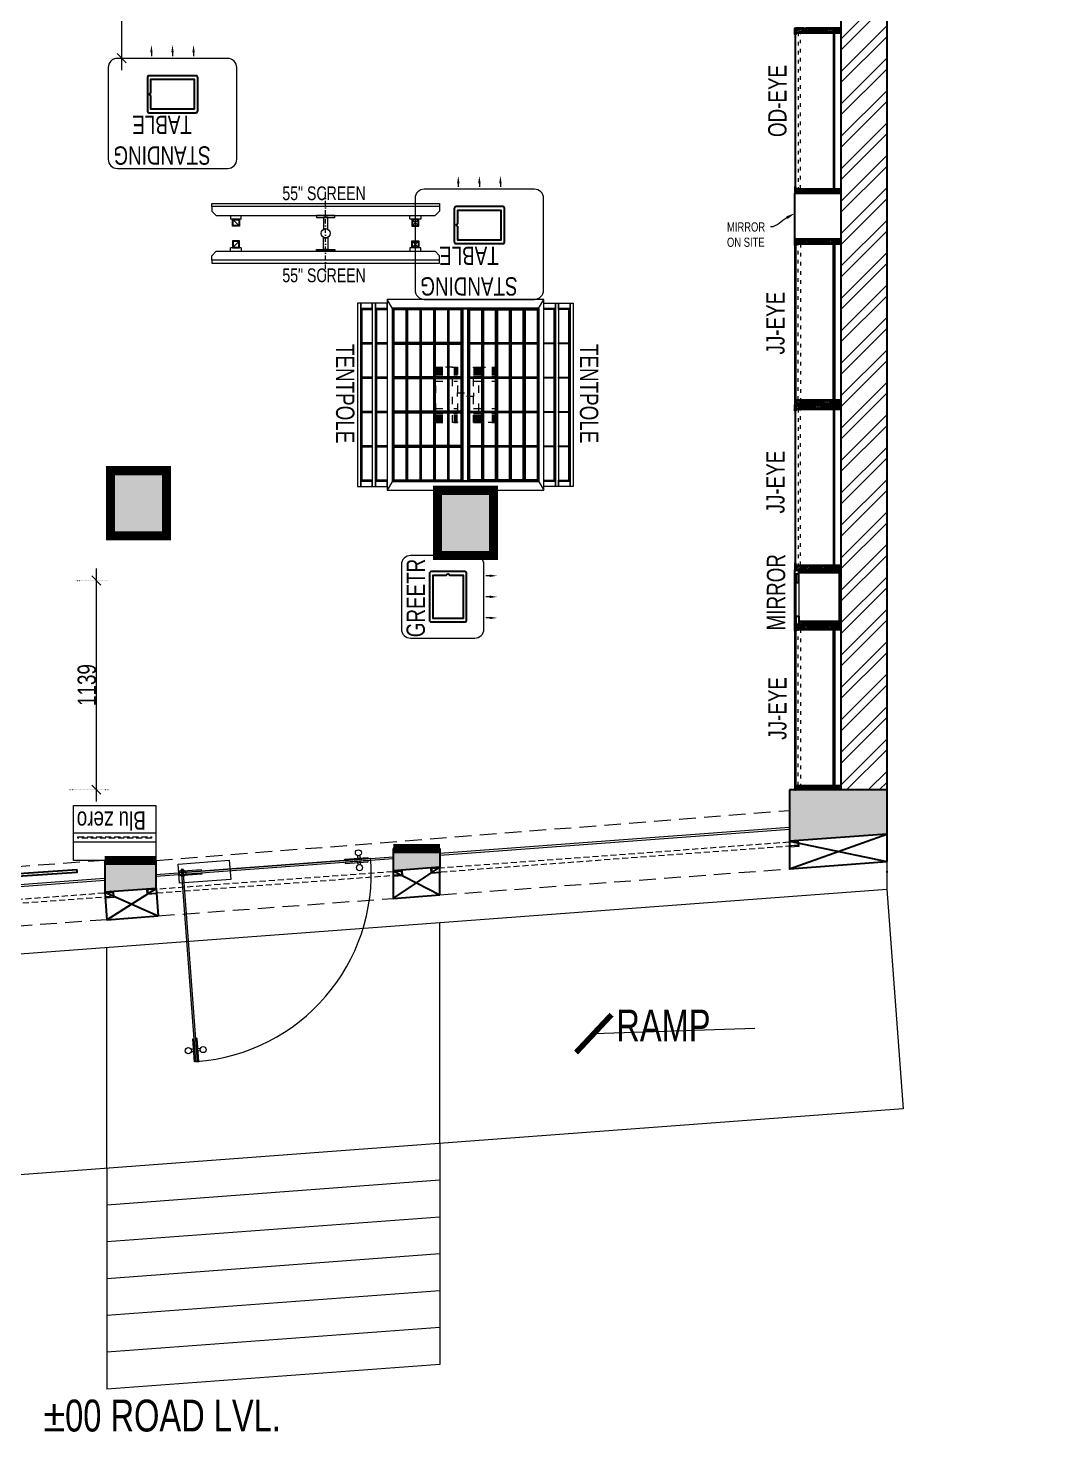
# Model space of a CAD drawing. Header units: feet. Extents: x 9822605 to 9831577, y -6321035 to -6309162.
# Drawn here: x 9825945 to 9831577, y -6321035 to -6313388 of the extents above; entities that cross this region are included whole.
import ezdxf
from ezdxf import colors
from ezdxf.entities.mleader import LeaderData, LeaderLine
from ezdxf.math import Vec2, Vec3

# ---------------------------------------------------------------- set-up
doc = ezdxf.new("R2010")
doc.units = ezdxf.units.FT
doc.header["$LTSCALE"] = 33
doc.header["$MEASUREMENT"] = 0
doc.header["$PDMODE"] = 3
doc.header["$PDSIZE"] = -1
for name, pattern in [('a_p6_plan_L18$0$HIDDEN', [0.375, 0.25, -0.125]), ('ACAD_ISO03W100', [30, 12, -18]), ('D10_DASHED', [0.75, 0.5, -0.25]), ('DASHDOT2', [0.5, 0.25, -0.125, 0, -0.125]), ('DOT2', [0.125, 0, -0.125]), ('HIDDENX2', [0.75, 0.5, -0.25])]:
    doc.linetypes.add(name, pattern=pattern)
for name, color, linetype, lineweight in [('A-Glazing', 4, 'Continuous', 20), ('A-shutter', 8, 'Continuous', 18), ('A-WALL HATCH', 251, 'Continuous', 0), ('beam', 90, 'Continuous', 9), ('column hatch', 5, 'Continuous', 0), ('Glazing', 141, 'Continuous', 15), ('LENS-DIM', 252, 'Continuous', 5), ('LENS-FURNITURE', 13, 'Continuous', 9), ('LENS-TEXT', 31, 'Continuous', 5), ('LENS_DIMENSION', 193, 'Continuous', 0), ('LENS_PARTITION', 21, 'Continuous', 25), ('LENS_TEXT', 31, 'Continuous', 5), ('LK-EQPMT', 3, 'Continuous', 18), ('LK-FF&E FLOOR', 1, 'Continuous', 9), ('LK-FF&E WALL', 1, 'Continuous', 9), ('LK-IT', 3, 'Continuous', 18), ('LK-MIRROR', 133, 'Continuous', 13), ('LN-ELEVATION-1', 81, 'Continuous', 25), ('LN-ELEVATION-2', 103, 'Continuous', 20), ('LN-ELEVATION-3', 125, 'Continuous', 18), ('LN-ELEVATION-4', 145, 'Continuous', 13), ('LN-ELEVATION-5', 167, 'Continuous', 5), ('LN-HATCH', 251, 'Continuous', 0), ('PLANO-TXT', 252, 'Continuous', 5), ('rolling shutter', 1, 'Continuous', 5), ('Steps', 4, 'Continuous', 9)]:
    doc.layers.add(name, color=color, linetype=linetype, lineweight=lineweight)
for name, color, linetype in [('A-WALL', 1, 'Continuous'), ('column', 10, 'Continuous'), ('EL4', 73, 'Continuous')]:
    doc.layers.add(name, color=color, linetype=linetype)
doc.styles.add('LK TXT', font='GILC____.TTF', dxfattribs={"height": 100})
doc.styles.get("Standard").update_dxf_attribs({"font": 'GILC____.TTF'})
doc.dimstyles.new('100MM', dxfattribs={"dimtxt": 100, "dimasz": 50, "dimexe": 65, "dimexo": 65, "dimtad": 1, "dimdec": 0, "dimtxsty": 'Standard', "dimblk": 'OBLIQUE', "dimcen": 2.5, "dimdle": 65, "dimclrd": 256, "dimclre": 256, "dimclrt": 1, "dimadec": 0, "dimazin": 0, "dimtfac": 1, "dimtdec": 0, "dimtmove": 1, "dimatfit": 3, "dimfxl": 1, "dimlwd": -1, "dimlwe": -1, "dimarcsym": 0})
doc.dimstyles.new('Copy of ft and mm', dxfattribs={"dimtxt": 100, "dimasz": 50, "dimexe": 1.25, "dimexo": 0.625, "dimtad": 1, "dimdec": 0, "dimzin": 9, "dimdsep": 46, "dimtxsty": 'Standard', "dimblk": 'ARCHTICK', "dimcen": 2.5, "dimadec": 0, "dimazin": 0, "dimtfac": 1, "dimtdec": 0, "dimtmove": 0, "dimatfit": 3, "dimldrblk": 'ARCHTICK', "dimfxl": 1, "dimarcsym": 0})
pattern_1 = [(45, (4208834.247, 1706614.74), (-4.4901280605, 4.4901280605), [])]
pattern_2 = [(45, (4209134.247, 1706614.74), (-4.4901280605, 4.4901280605), [])]

# ---------------------------------------------------------------- blocks, each defined once
blk = doc.blocks.new('_ArchTick')
at = {"const_width": 0.15}
blk.add_lwpolyline([(-0.5, -0.5), (0.5, 0.5)], dxfattribs=at)
blk = doc.blocks.new('*U43')
at = {"layer": 'A-shutter', "color": 5, "ltscale": 10}
for points in [[(41041381.6, -1561539.2), (41041381.6, -1561544.2), (41041336.6, -1561544.2), (41041336.6, -1561564.2), (41041381.6, -1561564.2), (41041381.6, -1561569.2), (41041331.6, -1561569.2), (41041331.6, -1561539.2)], [(41043291.5, -1561539.2), (41043291.5, -1561544.2), (41043336.5, -1561544.2), (41043336.5, -1561564.2), (41043291.5, -1561564.2), (41043291.5, -1561569.2), (41043341.5, -1561569.2), (41043341.5, -1561539.2)]]:
    blk.add_lwpolyline(points, close=True, dxfattribs=at)
at = {"layer": 'A-shutter', "color": 5, "linetype": 'HIDDENX2', "ltscale": 2}
blk.add_lwpolyline([(41041336.6, -1561544.2), (41041336.6, -1561564.2), (41043336.5, -1561564.2), (41043336.5, -1561544.2)], close=True, dxfattribs=at)
blk = doc.blocks.new('*U44')
at = {"layer": 'A-shutter', "color": 5, "ltscale": 10}
for points in [[(41041995.2, -1561539.2), (41041995.2, -1561544.2), (41041950.2, -1561544.2), (41041950.2, -1561564.2), (41041995.2, -1561564.2), (41041995.2, -1561569.2), (41041945.2, -1561569.2), (41041945.2, -1561539.2)], [(41043291.5, -1561539.2), (41043291.5, -1561544.2), (41043336.5, -1561544.2), (41043336.5, -1561564.2), (41043291.5, -1561564.2), (41043291.5, -1561569.2), (41043341.5, -1561569.2), (41043341.5, -1561539.2)]]:
    blk.add_lwpolyline(points, close=True, dxfattribs=at)
at = {"layer": 'A-shutter', "color": 5, "linetype": 'HIDDENX2', "ltscale": 2}
blk.add_lwpolyline([(41041950.2, -1561544.2), (41041950.2, -1561564.2), (41043336.5, -1561564.2), (41043336.5, -1561544.2)], close=True, dxfattribs=at)
blk = doc.blocks.new('*U45')
at = {"layer": 'A-shutter', "color": 5, "ltscale": 10}
for points in [[(41040016.6, -1561539.2), (41040016.6, -1561544.2), (41039971.6, -1561544.2), (41039971.6, -1561564.2), (41040016.6, -1561564.2), (41040016.6, -1561569.2), (41039966.6, -1561569.2), (41039966.6, -1561539.2)], [(41043291.5, -1561539.2), (41043291.5, -1561544.2), (41043336.5, -1561544.2), (41043336.5, -1561564.2), (41043291.5, -1561564.2), (41043291.5, -1561569.2), (41043341.5, -1561569.2), (41043341.5, -1561539.2)]]:
    blk.add_lwpolyline(points, close=True, dxfattribs=at)
at = {"layer": 'A-shutter', "color": 5, "linetype": 'HIDDENX2', "ltscale": 2}
blk.add_lwpolyline([(41039971.6, -1561544.2), (41039971.6, -1561564.2), (41043336.5, -1561564.2), (41043336.5, -1561544.2)], close=True, dxfattribs=at)
blk = doc.blocks.new('Entrance Door')
at = {"layer": 'Glazing', "ltscale": 111}
blk.add_hatch(color=256, dxfattribs=at).paths.add_polyline_path([(18, -34.8), (18, -1235), (30, -1235), (30, -34.8)])
at = {"layer": 'Glazing'}
for p, q in [((30, -54.2), (18, -66.2)), ((1117.8, -31.3), (1117.8, -54.3)), ((1117.8, -89.2), (1117.8, -66.3)), ((1132.8, -31.3), (1132.8, -54.3)), ((1132.8, -89.2), (1132.8, -66.3))]:
    blk.add_line(p, q, dxfattribs=at)
at = {"layer": 'Glazing', "ltscale": 44}
for p, q in [((-4.9, -1156.3), (18, -1156.3)), ((-4.9, -1171.3), (18, -1171.3)), ((52.9, -1156.3), (30, -1156.3)), ((52.9, -1171.3), (30, -1171.3))]:
    blk.add_line(p, q, dxfattribs=at)
at = {"layer": 'Glazing'}
for points in [[(320, -120.5), (0, -120.5), (0, 0), (320, 0)], [(0, -54.2), (142.5, -54.2), (142.5, -46.8), (0, -46.8)], [(0, -66.2), (142.5, -66.2), (142.5, -73.7), (0, -73.7)], [(1180.8, -54.3), (1038.3, -54.3), (1038.3, -46.8), (1180.8, -46.8)], [(1180.8, -66.3), (1038.3, -66.3), (1038.3, -73.8), (1180.8, -73.8)]]:
    blk.add_lwpolyline(points, close=True, dxfattribs=at)
at = {"layer": 'Glazing', "ltscale": 222}
blk.add_lwpolyline([(-1.5, -66.2), (1198.8, -66.2), (1198.8, -54.2), (-1.5, -54.2)], close=True, dxfattribs=at)
at = {"layer": 'Glazing', "ltscale": 111}
blk.add_lwpolyline([(18, -34.8), (18, -1235), (30, -1235), (30, -34.8)], close=True, dxfattribs=at)
at = {"layer": 'Glazing', "ltscale": 44}
for points in [[(18, -1092.5), (18, -1235), (10.5, -1235), (10.5, -1092.5)], [(30, -1092.5), (30, -1235), (37.5, -1235), (37.5, -1092.5)]]:
    blk.add_lwpolyline(points, close=True, dxfattribs=at)
at = {"layer": 'Glazing'}
for centre, radius in [((1125.3, -13.9), 19), ((24, -58.7), 19.8), ((1125.3, -106.6), 19)]:
    blk.add_circle(centre, radius, dxfattribs=at)
at = {"layer": 'Glazing', "ltscale": 44}
for centre in [(-22.4, -1163.8), (70.4, -1163.8)]:
    blk.add_circle(centre, 19, dxfattribs=at)
at = {"layer": 'Glazing', "ltscale": 222}
blk.add_arc((24, -60.2), 1174.8, 270, 359.99955, dxfattribs=at)
blk = doc.blocks.new('MIRROR')
at = {"layer": 'LN-HATCH', "ltscale": 0.5}
h = blk.add_hatch(dxfattribs=at)
h.set_pattern_fill('ANSI31', color=256, scale=2)
h.set_pattern_definition([(45, (4060433.7416, 1708720.787), (-4.4901280605, 4.4901280605), [])])
h.paths.add_polyline_path([(212.9, 101.3), (230.9, 101.3), (230.9, -127.7), (212.9, -127.7)])
h.paths.add_polyline_path([(230.9, 95.3), (494.9, 95.3), (494.9, 101.3), (230.9, 101.3)])
h.paths.add_polyline_path([(512.9, 101.3), (494.9, 101.3), (494.9, -127.7), (512.9, -127.7)])
at = {"layer": 'Defpoints'}
blk.add_lwpolyline([(512.9, 101.3), (212.9, 101.3), (212.9, -148.7), (512.9, -148.7)], close=True, dxfattribs=at)
at = {"layer": 'LN-ELEVATION-1'}
for points in [[(212.9, 101.3), (230.9, 101.3), (230.9, -127.7), (212.9, -127.7)], [(230.9, 95.3), (494.9, 95.3), (494.9, 101.3), (230.9, 101.3)], [(512.9, 101.3), (494.9, 101.3), (494.9, -127.7), (512.9, -127.7)], [(259.9, -141.7), (259.9, -127.7), (214.9, -127.7), (214.9, -148.7), (223.9, -148.7), (223.9, -147.2), (216.4, -147.2), (216.4, -141.7)], [(442.9, -141.7), (442.9, -127.7), (487.9, -127.7), (487.9, -148.7), (478.9, -148.7), (478.9, -147.2), (486.4, -147.2), (486.4, -141.7)], [(504.9, -148.7), (504.9, -147.2), (509.4, -147.2), (509.4, -129.2), (487.9, -129.2), (487.9, -127.7), (510.9, -127.7), (510.9, -148.7)]]:
    blk.add_lwpolyline(points, close=True, dxfattribs=at)
at = {"layer": 'LN-ELEVATION-2', "color": 4, "lineweight": 0}
blk.add_lwpolyline([(216.4, -141.7), (486.4, -141.7), (486.4, -147.2), (216.4, -147.2)], close=True, dxfattribs=at)
at = {"layer": 'LN-ELEVATION-2'}
blk.add_lwpolyline([(259.9, -141.7), (442.9, -141.7), (442.9, -127.7), (259.9, -127.7)], close=True, dxfattribs=at)
at = {"layer": 'LN-ELEVATION-4', "ltscale": 0.5}
blk.add_line((478.9, -148.7), (223.9, -148.7), dxfattribs=at)
blk = doc.blocks.new('JJ SH 900')
at = {"layer": 'LN-HATCH', "ltscale": 0.5}
h = blk.add_hatch(dxfattribs=at)
h.set_pattern_fill('ANSI31', color=256, scale=50)
h.paths.add_polyline_path([(-911.8, 0), (-911.8, -190), (-905.8, -190), (-905.8, -200), (-911.8, -200), (-911.8, -244), (-886.8, -244), (-886.8, 0)])
h = blk.add_hatch(dxfattribs=at)
h.set_pattern_fill('ANSI31', color=256, scale=2)
h.set_pattern_definition(pattern_1)
h.paths.add_polyline_path([(-11.8, 0), (-11.8, -190), (-17.8, -190), (-17.8, -200), (-11.8, -200), (-11.8, -244), (-36.8, -244), (-36.8, 0)])
h = blk.add_hatch(dxfattribs=at)
h.set_pattern_fill('ANSI31', color=256, scale=2)
h.set_pattern_definition(pattern_2)
h.paths.add_polyline_path([(-36.8, -40), (-886.8, -40), (-886.8, -34), (-36.8, -34)])
h = blk.add_hatch(dxfattribs=at)
h.set_pattern_fill('ANSI31', color=256, scale=2)
h.set_pattern_definition(pattern_2)
h.paths.add_polyline_path([(-876.8, -244), (-876.8, -250), (-911.8, -250), (-911.8, -244)])
h = blk.add_hatch(dxfattribs=at)
h.set_pattern_fill('ANSI31', color=256, scale=2)
h.set_pattern_definition(pattern_1)
h.paths.add_polyline_path([(-46.8, -244), (-46.8, -250), (-11.8, -250), (-11.8, -244)])
at = {"layer": 'LN-ELEVATION-1', "ltscale": 0.5}
for points in [[(-911.8, 0), (-911.8, -190), (-905.8, -190), (-905.8, -200), (-911.8, -200), (-911.8, -244), (-886.8, -244), (-886.8, 0)], [(-11.8, 0), (-11.8, -190), (-17.8, -190), (-17.8, -200), (-11.8, -200), (-11.8, -244), (-36.8, -244), (-36.8, 0)], [(-36.8, -40), (-886.8, -40), (-886.8, -34), (-36.8, -34)], [(-876.8, -244), (-876.8, -250), (-911.8, -250), (-911.8, -244)], [(-46.8, -244), (-46.8, -250), (-11.8, -250), (-11.8, -244)]]:
    blk.add_lwpolyline(points, close=True, dxfattribs=at)
at = {"layer": 'LN-ELEVATION-3', "ltscale": 0.5}
for p, q in [((-886.8, 0), (-36.8, 0)), ((-876.8, -244), (-46.8, -244)), ((-46.8, -250), (-876.8, -250))]:
    blk.add_line(p, q, dxfattribs=at)
at = {"layer": 'LN-ELEVATION-4', "linetype": 'ACAD_ISO03W100', "ltscale": 0.05}
blk.add_lwpolyline([(-886.8, -220), (-36.8, -220), (-36.8, -232), (-886.8, -232)], close=True, dxfattribs=at)
blk = doc.blocks.new('GREETR 450x450')
at = {"layer": 'LN-ELEVATION-1', "linetype": 'ByBlock', "lineweight": -2}
for p, q in [((481.3, 339.7), (461, 339.7)), ((481.3, 225), (461, 225)), ((481.3, 110.3), (461, 110.3))]:
    blk.add_line(p, q, dxfattribs=at)
at = {"layer": 'LN-ELEVATION-1'}
for points in [[(355.5, 98.3), (355.5, 352.3, 0.414214), (345.5, 362.3), (163.5, 362.3, 0.414214), (153.5, 352.3), (153.5, 98.3, 0.414214), (163.5, 88.3), (345.5, 88.3, 0.414214)], [(264, 342.8), (336.5, 342.8), (336.5, 107.8), (172.5, 107.8), (172.5, 342.8), (245, 342.8, 0.327538), (246.9, 344.2, -0.733799), (262.1, 344.2, 0.327538)]]:
    blk.add_lwpolyline(points, format="xyb", close=True, dxfattribs=at)
at = {"layer": 'LN-ELEVATION-1', "linetype": 'ByBlock', "lineweight": -2}
for points in [[(481.3, 346.4), (481.3, 333.1), (521.3, 339.7)], [(481.3, 231.7), (481.3, 218.3), (521.3, 225)], [(481.3, 116.9), (481.3, 103.6), (521.3, 110.3)]]:
    blk.add_solid(points, dxfattribs=at)
at = {"layer": 'LN-ELEVATION-2'}
blk.add_lwpolyline([(50, 0), (400, 0, 0.414214), (450, 50), (450, 400, 0.414214), (400, 450), (50, 450, 0.414214), (0, 400), (0, 50, 0.414214)], format="xyb", close=True, dxfattribs=at)
at = {"layer": 'LENS-TEXT', "color": 0, "linetype": 'Continuous', "ltscale": 3, "insert": (78.9, 218.7), "char_height": 100, "attachment_point": 5, "rotation": 90, "style": 'LK TXT'}
blk.add_mtext_dynamic_manual_height_columns('GREETR', width=353.056, gutter_width=0.5, heights=[0], dxfattribs=at)
blk = doc.blocks.new('Standing Table 700X600')
at = {"layer": 'LN-ELEVATION-1', "linetype": 'ByBlock', "lineweight": -2}
for p, q in [((-114.7, -32.3), (-114.7, -12)), ((0, -32.3), (0, -12)), ((114.7, -32.3), (114.7, -12))]:
    blk.add_line(p, q, dxfattribs=at)
at = {"layer": 'LN-ELEVATION-1'}
for points in [[(-127.2, 94.5), (126.8, 94.5, 0.414214), (136.8, 104.5), (136.8, 286.5, 0.414214), (126.8, 296.5), (-127.2, 296.5, 0.414214), (-137.2, 286.5), (-137.2, 104.5, 0.414214)], [(117.2, 186), (117.2, 113.5), (-117.8, 113.5), (-117.8, 277.5), (117.2, 277.5), (117.2, 205, 0.327538), (118.6, 203.1, -0.733799), (118.6, 187.9, 0.327538)]]:
    blk.add_lwpolyline(points, format="xyb", close=True, dxfattribs=at)
at = {"layer": 'LN-ELEVATION-1', "linetype": 'ByBlock', "lineweight": -2}
for points in [[(-108.1, -32.3), (-121.4, -32.3), (-114.7, -72.3)], [(6.7, -32.3), (-6.7, -32.3), (0, -72.3)], [(121.4, -32.3), (108.1, -32.3), (114.7, -72.3)]]:
    blk.add_solid(points, dxfattribs=at)
at = {"layer": 'LN-ELEVATION-2'}
blk.add_lwpolyline([(-300, 0), (300, 0, 0.414214), (350, 50), (350, 550, 0.414214), (300, 600), (-300, 600, 0.414214), (-350, 550), (-350, 50, 0.414214)], format="xyb", close=True, dxfattribs=at)
at = {"layer": 'LENS-TEXT', "color": 7, "linetype": 'Continuous', "ltscale": 3, "insert": (56.8, 445.9), "char_height": 100, "width": 783.964, "attachment_point": 5, "style": 'LK TXT'}
blk.add_mtext('STANDING TABLE', dxfattribs=at)
blk = doc.blocks.new('_Oblique')
at = {"color": 0, "lineweight": -2}
blk.add_line((-0.5, -0.5), (0.5, 0.5), dxfattribs=at)
blk = doc.blocks.new('*D46')
at = {"layer": 'Defpoints', "color": 0}
for p in [(9826139.8, -6316397), (9826317.2, -6316397), (9826108.3, -6317536)]:
    blk.add_point(p, dxfattribs=at)
at = {"layer": 'LENS_DIMENSION'}
blk.add_line((9826317.2, -6317601), (9826317.2, -6316332), dxfattribs=at)
at = {"layer": 'LENS_DIMENSION', "linetype": 'DOT2'}
for p, q in [((9826204.8, -6316397), (9826382.2, -6316397)), ((9826173.3, -6317536), (9826382.2, -6317536))]:
    blk.add_line(p, q, dxfattribs=at)
at = {"layer": 'LENS_DIMENSION', "xscale": 50, "yscale": 50, "zscale": 50}
for p, rotation in [((9826317.2, -6316397), 90), ((9826317.2, -6317536), 270)]:
    blk.add_blockref('_Oblique', p, dxfattribs=dict(at, rotation=rotation))
at = {"layer": 'LENS_DIMENSION', "color": 1, "insert": (9826265.4, -6316966.5), "char_height": 100, "attachment_point": 5, "rotation": 90}
blk.add_mtext('1139', dxfattribs=at)
blk = doc.blocks.new('*D47')
at = {"layer": 'Defpoints', "color": 0}
for p in [(9826573.3, -6312801.9), (9826454.7, -6313551.9), (9826573.3, -6313551.9)]:
    blk.add_point(p, dxfattribs=at)
at = {"layer": 'LENS_DIMENSION'}
blk.add_line((9826454.7, -6312736.9), (9826454.7, -6313616.9), dxfattribs=at)
at = {"layer": 'LENS_DIMENSION', "linetype": 'DOT2'}
for p, q in [((9826508.3, -6312801.9), (9826389.7, -6312801.9)), ((9826508.3, -6313551.9), (9826389.7, -6313551.9))]:
    blk.add_line(p, q, dxfattribs=at)
at = {"layer": 'LENS_DIMENSION', "xscale": 50, "yscale": 50, "zscale": 50}
for p, rotation in [((9826454.7, -6312801.9), 90), ((9826454.7, -6313551.9), 270)]:
    blk.add_blockref('_Oblique', p, dxfattribs=dict(at, rotation=rotation))
at = {"layer": 'LENS_DIMENSION', "color": 1, "insert": (9826402.9, -6313176.9), "char_height": 100, "attachment_point": 5, "rotation": 90}
blk.add_mtext('750', dxfattribs=at)
blk = doc.blocks.new('ffgd')
at = {"layer": 'LN-ELEVATION-4', "linetype": 'ACAD_ISO03W100', "ltscale": 0.1}
blk.add_lwpolyline([(0, 47.3), (0, -41.5), (-20, -41.5), (-20, 47.3)], close=True, dxfattribs=at)
at = {"layer": 'LN-ELEVATION-5', "linetype": 'ACAD_ISO03W100', "ltscale": 0.1}
for p, q in [((-159.9, 165.7), (-159.9, 47.3)), ((-159.7, 165.7), (-159.7, 47.3)), ((-159.4, 165.7), (-159.4, 47.3)), ((-159, 165.7), (-159, 47.3)), ((-158.5, 165.7), (-158.5, 47.3)), ((-157.9, 165.7), (-157.9, 47.3)), ((-157.1, 165.7), (-157.1, 47.3)), ((-156.1, 165.7), (-156.1, 47.3)), ((-154.1, 165.7), (-154.1, 47.3)), ((-151.1, 165.7), (-151.1, 47.3)), ((-146.1, 165.7), (-146.1, 47.3)), ((-141.1, 165.7), (-141.1, 47.3)), ((-135.1, 165.7), (-135.1, 47.3)), ((-128.1, 165.7), (-128.1, 47.3)), ((-120.1, 165.7), (-120.1, 47.3)), ((-111.1, 165.7), (-111.1, 47.3)), ((-102.1, 165.7), (-102.1, 47.3)), ((-85, 165.7), (-85, 47.3)), ((65, 165.7), (65, 47.3)), ((82.1, 165.7), (82.1, 47.3)), ((91.1, 165.7), (91.1, 47.3)), ((100.1, 165.7), (100.1, 47.3)), ((108.1, 165.7), (108.1, 47.3)), ((115.1, 165.7), (115.1, 47.3)), ((121.1, 165.7), (121.1, 47.3)), ((126.1, 165.7), (126.1, 47.3)), ((131.1, 165.7), (131.1, 47.3)), ((134.1, 165.7), (134.1, 47.3)), ((136.1, 165.7), (136.1, 47.3)), ((137.1, 165.7), (137.1, 47.3)), ((137.9, 165.7), (137.9, 47.3)), ((138.5, 165.7), (138.5, 47.3)), ((139, 165.7), (139, 47.3)), ((139.4, 165.7), (139.4, 47.3)), ((139.7, 165.7), (139.7, 47.3)), ((139.9, 165.7), (139.9, 47.3)), ((-159.9, -41.5), (-159.9, -159.9)), ((-159.7, -41.5), (-159.7, -159.9)), ((-159.4, -41.5), (-159.4, -159.9)), ((-159, -41.5), (-159, -159.9)), ((-158.5, -41.5), (-158.5, -159.9)), ((-157.9, -41.5), (-157.9, -159.9)), ((-157.1, -41.5), (-157.1, -159.9)), ((-156.1, -41.5), (-156.1, -159.9)), ((-154.1, -41.5), (-154.1, -159.9)), ((-151.1, -41.5), (-151.1, -159.9)), ((-146.1, -41.5), (-146.1, -159.9)), ((-141.1, -41.5), (-141.1, -159.9)), ((-135.1, -41.5), (-135.1, -159.9)), ((-128.1, -41.5), (-128.1, -159.9)), ((-120.1, -41.5), (-120.1, -159.9)), ((-111.1, -41.5), (-111.1, -159.9)), ((-102.1, -41.5), (-102.1, -159.9)), ((-85, -41.5), (-85, -159.9)), ((65, -41.5), (65, -159.9)), ((82.1, -41.5), (82.1, -159.9)), ((91.1, -41.5), (91.1, -159.9)), ((100.1, -41.5), (100.1, -159.9)), ((108.1, -41.5), (108.1, -159.9)), ((115.1, -41.5), (115.1, -159.9)), ((121.1, -41.5), (121.1, -159.9)), ((126.1, -41.5), (126.1, -159.9)), ((131.1, -41.5), (131.1, -159.9)), ((134.1, -41.5), (134.1, -159.9)), ((136.1, -41.5), (136.1, -159.9)), ((137.1, -41.5), (137.1, -159.9)), ((137.9, -41.5), (137.9, -159.9)), ((138.5, -41.5), (138.5, -159.9)), ((139, -41.5), (139, -159.9)), ((139.4, -41.5), (139.4, -159.9)), ((139.7, -41.5), (139.7, -159.9)), ((139.9, -41.5), (139.9, -159.9))]:
    blk.add_line(p, q, dxfattribs=at)
for points in [[(140, 73), (140, 165.7), (-160, 165.7), (-160, 73)], [(140, -67.1), (140, -159.9), (-160, -159.9), (-160, -67.1)]]:
    blk.add_lwpolyline(points, dxfattribs=at)
for points in [[(140, 73), (140, 47.3), (-160, 47.3), (-160, 73)], [(140, -41.5), (140, -67.1), (-160, -67.1), (-160, -41.5)]]:
    blk.add_lwpolyline(points, close=True, dxfattribs=at)
blk = doc.blocks.new('EURO 1040 x 1175')
at = {"layer": 'LN-ELEVATION-1'}
for points in [[(-470, -327.4), (470, -327.4), (470, 467.6), (-470, 467.6)], [(-470, 85.1), (470, 85.1), (470, 467.6), (-470, 467.6)], [(-283.2, 85.1), (-277.2, 85.1), (-277.2, 467.6), (-283.2, 467.6)], [(-96.4, 85.1), (-90.4, 85.1), (-90.4, 467.6), (-96.4, 467.6)], [(90.4, 85.1), (96.4, 85.1), (96.4, 467.6), (90.4, 467.6)], [(277.2, 85.1), (283.2, 85.1), (283.2, 467.6), (277.2, 467.6)], [(-470, 386.6), (-283.2, 386.6), (-283.2, 392.6), (-470, 392.6)], [(-277.2, 386.6), (-96.4, 386.6), (-96.4, 392.6), (-277.2, 392.6)], [(-90.4, 386.6), (90.4, 386.6), (90.4, 392.6), (-90.4, 392.6)], [(96.4, 386.6), (277.2, 386.6), (277.2, 392.6), (96.4, 392.6)], [(283.2, 386.6), (470, 386.6), (470, 392.6), (283.2, 392.6)], [(-470, 311.2), (-283.2, 311.2), (-283.2, 317.2), (-470, 317.2)], [(-277.2, 311.2), (-96.4, 311.2), (-96.4, 317.2), (-277.2, 317.2)], [(-90.4, 311.2), (90.4, 311.2), (90.4, 317.2), (-90.4, 317.2)], [(96.4, 311.2), (277.2, 311.2), (277.2, 317.2), (96.4, 317.2)], [(283.2, 311.2), (470, 311.2), (470, 317.2), (283.2, 317.2)], [(-470, 235.8), (-283.2, 235.8), (-283.2, 241.8), (-470, 241.8)], [(-277.2, 235.8), (-96.4, 235.8), (-96.4, 241.8), (-277.2, 241.8)], [(-90.4, 235.8), (90.4, 235.8), (90.4, 241.8), (-90.4, 241.8)], [(96.4, 235.8), (277.2, 235.8), (277.2, 241.8), (96.4, 241.8)], [(283.2, 235.8), (470, 235.8), (470, 241.8), (283.2, 241.8)], [(-470, 160.4), (-283.2, 160.4), (-283.2, 166.4), (-470, 166.4)], [(-277.2, 160.4), (-96.4, 160.4), (-96.4, 166.4), (-277.2, 166.4)], [(-90.4, 160.4), (90.4, 160.4), (90.4, 166.4), (-90.4, 166.4)], [(96.4, 160.4), (277.2, 160.4), (277.2, 166.4), (96.4, 166.4)], [(283.2, 160.4), (470, 160.4), (470, 166.4), (283.2, 166.4)], [(-470, 85.1), (470, 85.1), (470, 55.1), (-470, 55.1)], [(-470, 55.1), (470, 55.1), (470, -327.4), (-470, -327.4)], [(-283.2, 55.1), (-277.2, 55.1), (-277.2, -327.4), (-283.2, -327.4)], [(-96.4, 55.1), (-90.4, 55.1), (-90.4, -327.4), (-96.4, -327.4)], [(90.4, 55.1), (96.4, 55.1), (96.4, -327.4), (90.4, -327.4)], [(277.2, 55.1), (283.2, 55.1), (283.2, -327.4), (277.2, -327.4)], [(-470, -20.3), (-283.2, -20.3), (-283.2, -26.3), (-470, -26.3)], [(-277.2, -20.3), (-96.4, -20.3), (-96.4, -26.3), (-277.2, -26.3)], [(-90.4, -20.3), (90.4, -20.3), (90.4, -26.3), (-90.4, -26.3)], [(96.4, -20.3), (277.2, -20.3), (277.2, -26.3), (96.4, -26.3)], [(283.2, -20.3), (470, -20.3), (470, -26.3), (283.2, -26.3)], [(-470, -95.7), (-283.2, -95.7), (-283.2, -101.7), (-470, -101.7)], [(-277.2, -95.7), (-96.4, -95.7), (-96.4, -101.7), (-277.2, -101.7)], [(-90.4, -95.7), (90.4, -95.7), (90.4, -101.7), (-90.4, -101.7)], [(96.4, -95.7), (277.2, -95.7), (277.2, -101.7), (96.4, -101.7)], [(283.2, -95.7), (470, -95.7), (470, -101.7), (283.2, -101.7)], [(-470, -171.1), (-283.2, -171.1), (-283.2, -177.1), (-470, -177.1)], [(-277.2, -171.1), (-96.4, -171.1), (-96.4, -177.1), (-277.2, -177.1)], [(-90.4, -171.1), (90.4, -171.1), (90.4, -177.1), (-90.4, -177.1)], [(96.4, -171.1), (277.2, -171.1), (277.2, -177.1), (96.4, -177.1)], [(283.2, -171.1), (470, -171.1), (470, -177.1), (283.2, -177.1)], [(-470, -246.4), (-283.2, -246.4), (-283.2, -252.4), (-470, -252.4)], [(-277.2, -246.4), (-96.4, -246.4), (-96.4, -252.4), (-277.2, -252.4)], [(-90.4, -246.4), (90.4, -246.4), (90.4, -252.4), (-90.4, -252.4)], [(96.4, -246.4), (277.2, -246.4), (277.2, -252.4), (96.4, -252.4)], [(283.2, -246.4), (470, -246.4), (470, -252.4), (283.2, -252.4)]]:
    blk.add_lwpolyline(points, close=True, dxfattribs=at)
for points in [[(-283.2, 461.6), (-464, 461.6), (-464, 317.2)], [(-96.4, 461.6), (-277.2, 461.6)], [(90.4, 461.6), (-90.4, 461.6)], [(277.2, 461.6), (96.4, 461.6)], [(464, 317.2), (464, 461.6), (283.2, 461.6)], [(-464, 311.2), (-464, 241.8)], [(464, 241.8), (464, 311.2)], [(-464, 235.8), (-464, 166.4)], [(464, 166.4), (464, 235.8)], [(-464, 160.4), (-464, 91.1), (-283.2, 91.1)], [(283.2, 91.1), (464, 91.1), (464, 160.4)], [(-277.2, 91.1), (-96.4, 91.1)], [(-90.4, 91.1), (90.4, 91.1)], [(96.4, 91.1), (277.2, 91.1)], [(-464, -20.3), (-464, 49.1), (-283.2, 49.1)], [(-277.2, 49.1), (-96.4, 49.1)], [(-90.4, 49.1), (90.4, 49.1)], [(96.4, 49.1), (277.2, 49.1)], [(283.2, 49.1), (464, 49.1), (464, -20.3)], [(-464, -95.7), (-464, -26.3)], [(464, -26.3), (464, -95.7)], [(-464, -171.1), (-464, -101.7)], [(464, -101.7), (464, -171.1)], [(-283.2, -321.4), (-464, -321.4), (-464, -177.1)], [(464, -177.1), (464, -321.4), (283.2, -321.4)], [(-96.4, -321.4), (-277.2, -321.4)], [(90.4, -321.4), (-90.4, -321.4)], [(277.2, -321.4), (96.4, -321.4)]]:
    blk.add_lwpolyline(points, dxfattribs=at)
at = {"layer": 'LN-ELEVATION-2'}
blk.add_lwpolyline([(-520, -357.4), (520, -357.4), (520, 497.6), (-520, 497.6)], close=True, dxfattribs=at)
for points in [[(-470, 467.6), (-520, 497.6)], [(470, 467.6), (520, 497.6)], [(-470, -327.4), (-520, -357.4)], [(470, -327.4), (520, -357.4)]]:
    blk.add_lwpolyline(points, dxfattribs=at)
at = {"layer": 'LN-ELEVATION-3'}
for points in [[(-500, 559.6), (500, 559.6), (500, 577.6), (-500, 577.6)], [(-500, 497.6), (-470, 497.6), (-470, 559.6), (-500, 559.6)], [(470, 497.6), (500, 497.6), (500, 559.6), (470, 559.6)], [(-500, -357.4), (-470, -357.4), (-470, -419.4), (-500, -419.4)], [(470, -357.4), (500, -357.4), (500, -419.4), (470, -419.4)], [(-500, -419.4), (500, -419.4), (500, -437.4), (-500, -437.4)]]:
    blk.add_lwpolyline(points, close=True, dxfattribs=at)
at = {"layer": 'LN-ELEVATION-4'}
for points in [[(-500, 639.6), (500, 639.6), (500, 657.6), (-500, 657.6)], [(-500, 577.6), (-470, 577.6), (-470, 639.6), (-500, 639.6)], [(470, 577.6), (500, 577.6), (500, 639.6), (470, 639.6)], [(-470, 497.6), (-464, 497.6), (-464, 559.6), (-470, 559.6)], [(-464, 553.6), (-283.2, 553.6), (-283.2, 559.6), (-464, 559.6)], [(-283.2, 497.6), (-277.2, 497.6), (-277.2, 559.6), (-283.2, 559.6)], [(-277.2, 553.6), (-96.4, 553.6), (-96.4, 559.6), (-277.2, 559.6)], [(-96.4, 497.6), (-90.4, 497.6), (-90.4, 559.6), (-96.4, 559.6)], [(-90.4, 553.6), (90.4, 553.6), (90.4, 559.6), (-90.4, 559.6)], [(90.4, 497.6), (96.4, 497.6), (96.4, 559.6), (90.4, 559.6)], [(96.4, 553.6), (277.2, 553.6), (277.2, 559.6), (96.4, 559.6)], [(277.2, 497.6), (283.2, 497.6), (283.2, 559.6), (277.2, 559.6)], [(283.2, 553.6), (464, 553.6), (464, 559.6), (283.2, 559.6)], [(464, 497.6), (470, 497.6), (470, 559.6), (464, 559.6)], [(-470, -357.4), (-464, -357.4), (-464, -419.4), (-470, -419.4)], [(-283.2, -357.4), (-277.2, -357.4), (-277.2, -419.4), (-283.2, -419.4)], [(-96.4, -357.4), (-90.4, -357.4), (-90.4, -419.4), (-96.4, -419.4)], [(90.4, -357.4), (96.4, -357.4), (96.4, -419.4), (90.4, -419.4)], [(277.2, -357.4), (283.2, -357.4), (283.2, -419.4), (277.2, -419.4)], [(464, -357.4), (470, -357.4), (470, -419.4), (464, -419.4)], [(-500, -437.4), (-470, -437.4), (-470, -499.4), (-500, -499.4)], [(-464, -413.4), (-283.2, -413.4), (-283.2, -419.4), (-464, -419.4)], [(-277.2, -413.4), (-96.4, -413.4), (-96.4, -419.4), (-277.2, -419.4)], [(-90.4, -413.4), (90.4, -413.4), (90.4, -419.4), (-90.4, -419.4)], [(96.4, -413.4), (277.2, -413.4), (277.2, -419.4), (96.4, -419.4)], [(283.2, -413.4), (464, -413.4), (464, -419.4), (283.2, -419.4)], [(470, -437.4), (500, -437.4), (500, -499.4), (470, -499.4)], [(-500, -499.4), (500, -499.4), (500, -517.4), (-500, -517.4)]]:
    blk.add_lwpolyline(points, close=True, dxfattribs=at)
at = {"layer": 'LN-ELEVATION-5'}
for points in [[(-470, 577.6), (-464, 577.6), (-464, 639.6), (-470, 639.6)], [(-464, 633.6), (-283.2, 633.6), (-283.2, 639.6), (-464, 639.6)], [(-283.2, 577.6), (-277.2, 577.6), (-277.2, 639.6), (-283.2, 639.6)], [(-277.2, 633.6), (-96.4, 633.6), (-96.4, 639.6), (-277.2, 639.6)], [(-96.4, 577.6), (-90.4, 577.6), (-90.4, 639.6), (-96.4, 639.6)], [(-90.4, 633.6), (90.4, 633.6), (90.4, 639.6), (-90.4, 639.6)], [(90.4, 577.6), (96.4, 577.6), (96.4, 639.6), (90.4, 639.6)], [(96.4, 633.6), (277.2, 633.6), (277.2, 639.6), (96.4, 639.6)], [(277.2, 577.6), (283.2, 577.6), (283.2, 639.6), (277.2, 639.6)], [(283.2, 633.6), (464, 633.6), (464, 639.6), (283.2, 639.6)], [(464, 577.6), (470, 577.6), (470, 639.6), (464, 639.6)], [(-470, -437.4), (-464, -437.4), (-464, -499.4), (-470, -499.4)], [(-283.2, -437.4), (-277.2, -437.4), (-277.2, -499.4), (-283.2, -499.4)], [(-96.4, -437.4), (-90.4, -437.4), (-90.4, -499.4), (-96.4, -499.4)], [(90.4, -437.4), (96.4, -437.4), (96.4, -499.4), (90.4, -499.4)], [(277.2, -437.4), (283.2, -437.4), (283.2, -499.4), (277.2, -499.4)], [(464, -437.4), (470, -437.4), (470, -499.4), (464, -499.4)], [(-464, -493.4), (-283.2, -493.4), (-283.2, -499.4), (-464, -499.4)], [(-277.2, -493.4), (-96.4, -493.4), (-96.4, -499.4), (-277.2, -499.4)], [(-90.4, -493.4), (90.4, -493.4), (90.4, -499.4), (-90.4, -499.4)], [(96.4, -493.4), (277.2, -493.4), (277.2, -499.4), (96.4, -499.4)], [(283.2, -493.4), (464, -493.4), (464, -499.4), (283.2, -499.4)]]:
    blk.add_lwpolyline(points, close=True, dxfattribs=at)
at = {"layer": 'LENS-DIM'}
blk.add_blockref('ffgd', (10, 67.1), dxfattribs=at)
blk = doc.blocks.new('BLUE ZERO')
at = {"layer": 'LENS-FURNITURE', "ltscale": 0.5}
for points in [[(86206.7, 120883.4), (86206.7, 120433.4), (85906.7, 120433.4), (85906.7, 120883.4)], [(86106.7, 120883.4), (86106.7, 120433.4), (86056.7, 120433.4), (86056.7, 120883.4)]]:
    blk.add_lwpolyline(points, close=True, dxfattribs=at)
at = {"layer": 'LENS-FURNITURE', "linetype": 'D10_DASHED', "ltscale": 2}
blk.add_lwpolyline([(86085.7, 120858.4), (86085.7, 120458.4), (86077.7, 120458.4), (86077.7, 120858.4)], close=True, dxfattribs=at)
blk = doc.blocks.new('55INCH')
at = {"layer": 'LK-EQPMT', "ltscale": 12}
for p, q in [((2111558.8, 1135690.5), (2111583.2, 1135690.5)), ((2111583.2, 1135690.5), (2111607.7, 1135666)), ((2111607.7, 1134473.9), (2111607.7, 1135666)), ((2111607.7, 1135587.9), (2111627.2, 1135587.9)), ((2111627.2, 1135529.3), (2111607.7, 1135529.3)), ((2111627.2, 1135587.9), (2111627.2, 1135529.3)), ((2111627.2, 1134610.6), (2111607.7, 1134610.6)), ((2111627.2, 1134610.6), (2111627.2, 1134552)), ((2111607.7, 1134552), (2111627.2, 1134552)), ((2111583.2, 1134449.5), (2111607.7, 1134473.9)), ((2111558.8, 1134449.5), (2111583.2, 1134449.5))]:
    blk.add_line(p, q, dxfattribs=at)
at = {"layer": 'LK-EQPMT'}
for p, q in [((2111661.6, 1135543.3), (2111631, 1135573.9)), ((2111661.6, 1135573.9), (2111631, 1135543.3)), ((2111661.6, 1134597.1), (2111631, 1134566.5))]:
    blk.add_line(p, q, dxfattribs=at)
at = {"layer": 'LK-EQPMT', "ltscale": 12}
blk.add_lwpolyline([(2111542.6, 1135690.5), (2111558.8, 1135690.5), (2111558.8, 1134449.5), (2111542.6, 1134449.5)], close=True, dxfattribs=at)
at = {"layer": 'LK-EQPMT'}
for points in [[(2111627.2, 1135577.7), (2111627.2, 1135539.5), (2111665.4, 1135539.5), (2111665.4, 1135577.7)], [(2111631, 1135573.9), (2111631, 1135543.3), (2111661.6, 1135543.3), (2111661.6, 1135573.9)], [(2111627.2, 1134562.7), (2111627.2, 1134600.9), (2111665.4, 1134600.9), (2111665.4, 1134562.7)], [(2111631, 1134566.5), (2111631, 1134597.1), (2111661.6, 1134597.1), (2111661.6, 1134566.5)]]:
    blk.add_lwpolyline(points, close=True, dxfattribs=at)
blk = doc.blocks.new('A$Ce17e40e3')
at = {"layer": 'A-WALL HATCH'}
h = blk.add_hatch(dxfattribs=at)
h.set_pattern_fill('ANSI32', color=256, scale=333)
h.set_pattern_definition([(45, (-3369284.06, 5461477.93), (-88.2999593, 88.2999593), []), (45, (-3369225.19, 5461477.93), (-88.2999593, 88.2999593), [])])
h.paths.add_polyline_path([(865.8, 10114), (-4031.5, 10114), (-4031.5, 9864), (-247.6, 9864), (615.8, 9864), (615.8, 7464.1), (-339, 7464.1), (-339, 1737.5), (-89, 1737.5), (-89, 7214.1), (865.8, 7214.1)])
h.paths.add_polyline_path([(-4285.5, 10114), (-7751.9, 10114), (-7751.9, 9864), (-6113.9, 9864), (-5987, 9864), (-4285.5, 9864)])
h.paths.add_polyline_path([(-7891.6, 8124.4), (-5987, 8124.4), (-5987, 9114.8), (-6113.9, 9114.8), (-6113.9, 8251.4), (-7891.6, 8251.4), (-7891.6, 9673.5), (-8106.1, 9673.5), (-8106.1, 6676.9), (-7891.6, 6676.9)])
h.paths.add_polyline_path([(-7856.1, 6346.7), (-8106.1, 6346.7), (-8106.1, 3426.3), (-7856.1, 3426.3)])
h.paths.add_polyline_path([(-7856.1, 3019.9), (-8106.1, 3019.9), (-8106.1, 1115.3), (-7856.1, 1115.3)])
at = {"layer": 'column hatch'}
h = blk.add_hatch(color=251, dxfattribs=at)
h.dxf.hatch_style = 1
h.paths.add_polyline_path([(-7751.9, 10114), (-8106.1, 10114), (-8106.1, 9673.5), (-7751.9, 9673.5)])
h.paths.add_polyline_path([(-4031.5, 10114), (-4285.5, 10114), (-4285.5, 9696.4), (-4031.5, 9696.4)])
h.paths.add_polyline_path([(-1456.4, 7616.5), (-1735.8, 7616.5), (-1735.8, 7337.2), (-1456.4, 7337.2)])
h.paths.add_polyline_path([(-4021.4, 6651.5), (-4072.2, 6651.5), (-4072.2, 6676.9), (-4376.9, 6676.9), (-4376.9, 6473.7), (-4021.4, 6473.7)])
h.paths.add_polyline_path([(-7703.7, 6676.9), (-8106.1, 6676.9), (-8106.1, 6346.7), (-7703.7, 6346.7)])
h.paths.add_polyline_path([(-7703.7, 3426.3), (-8106.1, 3426.3), (-8106.1, 3019.9), (-7703.7, 3019.9)])
h.paths.add_polyline_path([(-7614.8, 1115.3), (-8106.1, 1115.3), (-8106.1, 901), (-7614.8, 937.5)])
h.paths.add_polyline_path([(-4012.3, 3477.1), (-4317, 3477.1), (-4317, 3121.5), (-4012.3, 3121.5)])
h.paths.add_polyline_path([(-4069.6, 1353.7), (-4349, 1353.7), (-4349, 1180.5), (-4069.6, 1201.3)])
h.paths.add_polyline_path([(-2231.1, 3369.9), (-2535.9, 3369.9), (-2535.9, 3014.4), (-2231.1, 3014.4)])
h.paths.add_polyline_path([(-2523, 1418), (-2777, 1418), (-2777, 1297.5), (-2523, 1316.4)])
h.paths.add_polyline_path([(-89, 1737.5), (-618.4, 1737.5), (-618.4, 1458.1), (-89, 1497.5)])
at = {"layer": 'A-WALL'}
for p, q in [((-339, 7464.1), (-339, 1737.5)), ((-89, 7214.1), (-89, 1497.5)), ((-89, 1294.6), (-89, 1287.2))]:
    blk.add_line(p, q, dxfattribs=at)
at = {"layer": 'beam', "linetype": 'a_p6_plan_L18$0$HIDDEN', "lineweight": 5, "ltscale": 11}
for p, q in [((-2523, 1166), (-618.4, 1307.7)), ((-4058.5, 1051.7), (-2777, 1147.1))]:
    blk.add_line(p, q, dxfattribs=at)
for points in [[(-4069.6, 1353.7), (-618.4, 1626)], [(-4349, 1353.7), (-7614.8, 1115.3)], [(-4337.8, 1031), (-7614.8, 787.1)]]:
    blk.add_lwpolyline(points, dxfattribs=at)
at = {"layer": 'column'}
for p, q in [((-89, 1737.5), (-618.4, 1737.5)), ((-618.4, 1737.5), (-618.4, 1458.1)), ((-89, 1497.5), (-618.4, 1458.1)), ((-2523, 1418), (-2777, 1418)), ((-2777, 1418), (-2777, 1297.5)), ((-2523, 1418), (-2523, 1316.4)), ((-4349, 1353.7), (-4349, 1180.5)), ((-4349, 1353.7), (-4069.6, 1353.7)), ((-4069.6, 1201.3), (-4069.6, 1353.7)), ((-2523, 1316.4), (-2777, 1297.5)), ((-4069.6, 1201.3), (-4349, 1180.5)), ((-4069.6, 1201.3), (-4065.9, 1151.5))]:
    blk.add_line(p, q, dxfattribs=at)
for points in [[(-4317, 3477.1), (-4012.3, 3477.1), (-4012.3, 3121.5), (-4317, 3121.5)], [(-2535.9, 3369.9), (-2231.1, 3369.9), (-2231.1, 3014.4), (-2535.9, 3014.4)]]:
    blk.add_lwpolyline(points, close=True, dxfattribs=at)
at = {"layer": 'EL4'}
for p, q in [((-618.4, 1307.7), (-89, 1497.5)), ((-618.4, 1458.1), (-618.4, 1307.7)), ((-618.4, 1458.1), (-89, 1347.1)), ((-89, 1497.5), (-89, 1347.1)), ((-2777, 1147.1), (-2523, 1316.4)), ((-2523, 1166), (-2523, 1316.4)), ((-618.4, 1307.7), (-89, 1347.1)), ((-2777, 1297.5), (-2777, 1147.1)), ((-2777, 1297.5), (-2523, 1166)), ((-4349, 1180.5), (-4345.3, 1130.7)), ((-4349, 1180.5), (-4337.8, 1031)), ((-4349, 1180.5), (-4058.5, 1051.7)), ((-4337.8, 1031), (-4069.6, 1201.3)), ((-4069.6, 1201.3), (-4058.5, 1051.7)), ((-2777, 1147.1), (-2523, 1166)), ((-4337.8, 1031), (-4058.5, 1051.7))]:
    blk.add_line(p, q, dxfattribs=at)
at = {"layer": 'Steps'}
for p, q in [((-89, 1347.1), (-89, 1196.7)), ((-8106.1, 600.1), (-89, 1196.7)), ((-89, 1196.7), (0, 0)), ((-2523, -187.7), (-2523, 1015.6)), ((-4337.8, -322.8), (-4337.8, 880.5)), ((0, 0), (-8017, -596.5)), ((-2523, -187.7), (-2523, -1391.1)), ((-4337.8, -322.8), (-4337.8, -1526.1)), ((-2523, -388.3), (-4337.8, -523.3)), ((-2523, -588.8), (-4337.8, -723.9)), ((-2523, -789.4), (-4337.8, -924.4)), ((-2523, -990), (-4337.8, -1125)), ((-2523, -1190.5), (-4337.8, -1325.5)), ((-2523, -1391.1), (-4337.8, -1526.1))]:
    blk.add_line(p, q, dxfattribs=at)
at = {"layer": 'rolling shutter', "color": 2, "rotation": 4.255545737410363}
for name, p in [('*U43', (-41046627.9, -1486925.9)), ('*U44', (-41048786.4, -1487086.5)), ('*U45', (-41050358.4, -1487203.5))]:
    blk.add_blockref(name, p, dxfattribs=at)
at = {"layer": 'Steps', "char_height": 173.381, "attachment_point": 1}
for s, insert in [('{\\W8.5583;   }RAMP', (-2830.6, 541.4)), ('{\\W6.98205;   }±00 ROAD LVL.', (-5718.8, -1583.3))]:
    blk.add_mtext_dynamic_manual_height_columns(s, width=4792.616, gutter_width=866.9, heights=[0], dxfattribs=dict(at, insert=insert))
at = {"layer": 'Steps'}
blk.add_leader([(-1684.5, 410.5), (-807.6, 439.5)], dimstyle='Copy of ft and mm', override={"dimasz": 200, "dimtad": 0}, dxfattribs=at)

msp = doc.modelspace()

# ---------------------------------------------------------------- linework, layer by layer
msp.add_lwpolyline([(9826211.7, -6317973.6), (9825046.3, -6318052.4), (9825047.1, -6318064.4), (9826212.5, -6317985.6)], close=True)
at = {"layer": 'A-Glazing'}
for points in [[(9828188.4, -6317882.8), (9830092.2, -6317741.1), (9830093.1, -6317753.1), (9828189.3, -6317894.8)], [(9826641.8, -6317997.9), (9827933.6, -6317901.7), (9827934.5, -6317913.7), (9826642.7, -6318009.8)], [(9823095.7, -6318261.7), (9826361.6, -6318018.7), (9826362.5, -6318030.7), (9823096.6, -6318273.7)]]:
    msp.add_lwpolyline(points, close=True, dxfattribs=at)
at = {"layer": 'LENS_PARTITION'}
msp.add_lwpolyline([(9830122.4, -6314288.1), (9830372.4, -6314288.1), (9830372.4, -6314538.1), (9830122.4, -6314538.1)], close=True, dxfattribs=at)
at = {"layer": 'LK-IT', "color": 1, "linetype": 'DASHDOT2', "ltscale": 3}
msp.add_line((9827566, -6314751), (9827566, -6314262), dxfattribs=at)
at = {"layer": 'LK-IT'}
for points in [[(9827616, -6314409.1), (9827516, -6314409.1), (9827516, -6314419.1), (9827616, -6314419.1)], [(9827616, -6314603.9), (9827516, -6314603.9), (9827516, -6314593.9), (9827616, -6314593.9)]]:
    msp.add_lwpolyline(points, close=True, dxfattribs=at)
for points in [[(9827578.5, -6314484.8), (9827578.5, -6314419.1), (9827553.5, -6314419.1), (9827553.5, -6314484.8, -0.267949), (9827578.5, -6314484.8, 1)], [(9827578.5, -6314528.2), (9827578.5, -6314593.9), (9827553.5, -6314593.9), (9827553.5, -6314528.2, 0.267949), (9827578.5, -6314528.2, -1)]]:
    msp.add_lwpolyline(points, format="xyb", dxfattribs=at)
at = {"layer": 'LK-IT', "color": 1}
msp.add_circle((9827566, -6314506.5), 25, dxfattribs=at)
at = {"layer": 'LK-MIRROR', "linetype": 'ACAD_ISO03W100', "ltscale": 0.05, "const_width": 50}
for points in [[(9826699.2, -6315798.5), (9826394.4, -6315798.5), (9826394.4, -6316154), (9826699.2, -6316154)], [(9828175.6, -6315905.7), (9828480.3, -6315905.7), (9828480.3, -6316261.2), (9828175.6, -6316261.2)]]:
    msp.add_lwpolyline(points, close=True, dxfattribs=at)
for points in [[(9827934.5, -6317857.6), (9828188.4, -6317857.6)], [(9826641.8, -6317921.9), (9826362.5, -6317921.9)]]:
    msp.add_lwpolyline(points, dxfattribs=at)

# ---------------------------------------------------------------- block references
at = {"layer": 'A-Glazing', "xscale": 0.8748404702498984, "yscale": 0.8748404702498984, "zscale": 0.8748404702498984, "rotation": 4.255556826398595}
msp.add_blockref('Entrance Door', (9826761.9, -6317941.3), dxfattribs=at)
at = {"layer": 'LENS_DIMENSION'}
msp.add_blockref('A$Ce17e40e3', (9830711.5, -6319275.6), dxfattribs=at)
at = {"layer": 'LK-FF&E FLOOR'}
for name, p, rotation in [('Standing Table 700X600', (9826731.7, -6313553), 180), ('Standing Table 700X600', (9828403.5, -6314265.7), 180), ('EURO 1040 x 1175', (9828398, -6315385.7), 89.99999999999999), ('BLUE ZERO', (9705758.4, -6231715.2), 270)]:
    msp.add_blockref(name, p, dxfattribs=dict(at, rotation=rotation))
msp.add_blockref('GREETR 450x450', (9827978.5, -6316711.2), dxfattribs=at)
at = {"layer": 'LK-FF&E WALL', "xscale": -1, "rotation": 270}
for name, p in [('JJ SH 900', (9830372.4, -6313376.3)), ('JJ SH 900', (9830372.4, -6315426.3)), ('MIRROR', (9830271.1, -6316851))]:
    msp.add_blockref(name, p, dxfattribs=at)
at = {"layer": 'LK-FF&E WALL', "rotation": 270}
for p in [(9830372.4, -6315449.9), (9830372.4, -6317549.9)]:
    msp.add_blockref('JJ SH 900', p, dxfattribs=at)
at = {"layer": 'LK-IT', "rotation": 270}
msp.add_blockref('55INCH', (8692496, -4202801.4), dxfattribs=at)
at = {"layer": 'LK-IT', "xscale": -1, "rotation": 270}
msp.add_blockref('55INCH', (8692496, -8426211.6), dxfattribs=at)

# ---------------------------------------------------------------- texts
at = {"layer": 'LENS-TEXT', "color": 0, "linetype": 'Continuous', "ltscale": 3, "char_height": 75, "width": 783.964, "attachment_point": 5, "style": 'LK TXT'}
for insert in [(9827557.5, -6314288.3), (9827557.5, -6314735.3)]:
    msp.add_mtext('\\pt225;55" SCREEN', dxfattribs=dict(at, insert=insert))
at = {"layer": 'LENS_TEXT', "linetype": 'Continuous', "ltscale": 3, "insert": (9830020.3, -6316461.1, -23744), "char_height": 100, "width": 324.474, "attachment_point": 5, "rotation": 90, "style": 'LK TXT'}
msp.add_mtext('{\\C7;MIRROR}', dxfattribs=at)
at = {"layer": 'PLANO-TXT', "linetype": 'Continuous', "ltscale": 3, "char_height": 100, "attachment_point": 5, "style": 'LK TXT'}
for s, insert, width, rotation in [('OD-EYE', (9830027.6, -6313785.2, -23744), 149.547, 90), ('JJ-EYE', (9830017, -6314995.4, -23744), 149.547, 90), ('TENTPOLE', (9827672.1, -6315379.4, -23744), 149.547, 270), ('TENTPOLE', (9829000.6, -6315379.4, -23744), 149.547, 270), ('JJ-EYE', (9830017, -6315861.2, -23744), 149.547, 90), ('JJ-EYE', (9830027.6, -6317093.8, -23744), 149.547, 90), ('\\pt800;Blu zero', (9826398.1, -6317704.4), 510.552, 180)]:
    msp.add_mtext(s, dxfattribs=dict(at, insert=insert, width=width, rotation=rotation))

# ---------------------------------------------------------------- dimensions: what is measured, and where the dimension line sits
at = {"layer": 'LENS_DIMENSION'}
for base, p1, p2, picture, middle in [((9826454.7, -6313551.9), (9826573.3, -6312801.9), (9826573.3, -6313551.9), '*D47', (9826402.9, -6313176.9)), ((9826317.2, -6316397), (9826108.3, -6317536), (9826139.8, -6316397), '*D46', (9826265.4, -6316966.5))]:
    dim = msp.add_linear_dim(base=base, p1=p1, p2=p2, angle=90, dimstyle='100MM', dxfattribs=at)
    dim.commit()
    dim.dimension.update_dxf_attribs({"geometry": picture, "text_midpoint": middle})

# ---------------------------------------------------------------- leaders
at = {"layer": 'LENS-TEXT', "color": 7}
ml = msp.add_multileader_mtext('Standard', dxfattribs=at)
ml.set_content('\\pxqj,t3;{\\C0;MIRROR ON SITE}', color=1)
ml.set_leader_properties(color=256, linetype='ByLayer', lineweight=-1)
ml.build(insert=Vec2(0, 0))
ml.multileader.update_dxf_attribs({"leader_type": 2, "dogleg_length": 0.36, "arrow_head_size": 50})
ctx = ml.context
ctx.base_point, ctx.char_height, ctx.arrow_head_size, ctx.landing_gap_size, ctx.plane_origin = Vec3(9829823.1, -6314471.6, -23744), 50, 50, 0.09, Vec3(9830662.2, -6314009, -23744)
ctx.text_align_type = 2
notes = []
notes.append((ctx, [(0, (1, 1, 0), (9829990.2, -6314471.6, -23744), (-1, 0), 0.36, [(0, [(9830122.4, -6314396.5, -23744)], 0, [])])]))
ctx.mtext.insert, ctx.mtext.width, ctx.mtext.alignment, ctx.mtext.flow_direction = Vec3(9829989.8, -6314446.2, -23744), 237.261, 3, 5
for ctx, leaders in notes:
    for number, flags, end, landing, length, lines in leaders:
        leader = LeaderData()
        leader.index, (leader.has_last_leader_line, leader.has_dogleg_vector, leader.attachment_direction) = number, flags
        leader.last_leader_point, leader.dogleg_vector, leader.dogleg_length = Vec3(end), Vec3(landing), length
        for number, points, colour, breaks in lines:
            line = LeaderLine()
            line.index, line.vertices, line.color, line.breaks = number, Vec3.list(points), colors.encode_raw_color(colour), breaks
            leader.lines.append(line)
        ctx.leaders.append(leader)

doc.saveas('drawing.dxf')
